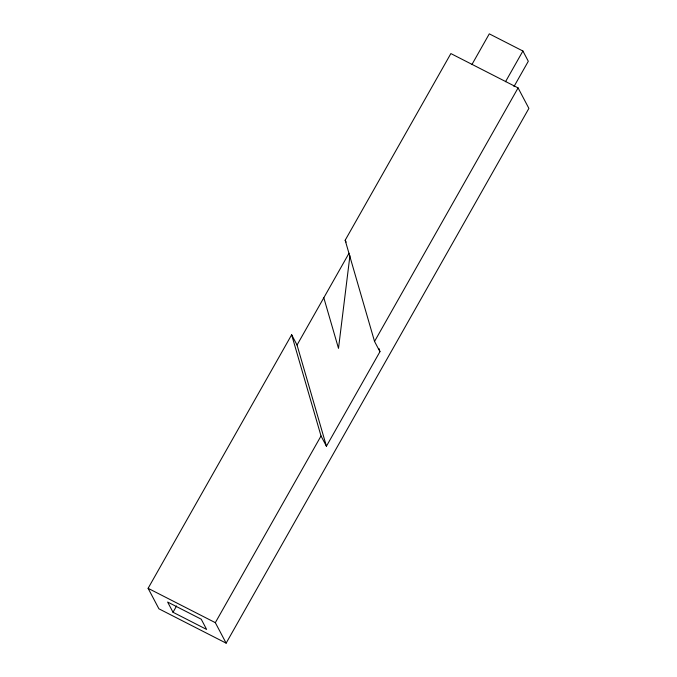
<?xml version="1.0" encoding="UTF-8"?>
<svg xmlns="http://www.w3.org/2000/svg" width="677" height="677" viewBox="0 0 677 677"><rect width="100%" height="100%" fill="white"/><g stroke="black" fill="none" stroke-linecap="round" stroke-linejoin="round"><path stroke-width="1.02" d="M349.933 255.703L338.5 348.359L323.809 297.762M379.949 351.685L374.542 341.436L345.168 240.25L450.865 53.568L518.083 87.908L528.889 108.396L226.135 643.15L158.917 608.809L148.111 588.321L291.652 334.785L297.051 345.033L326.424 446.219L379.949 351.685L379.069 348.647M297.051 345.033L349.01 253.249M471.911 64.56L489.293 33.85L522.906 51.02L528.305 61.269L513.987 86.554M173.016 612.27L167.617 602.031L201.221 619.201L206.629 629.441L173.016 612.27L176.595 605.949M505.516 81.731L522.906 51.02M226.135 643.15L215.328 622.662L321.025 435.971L291.652 334.785M374.542 341.436L518.083 87.908M148.111 588.321L215.328 622.662M345.168 240.25L346.15 242.112M321.025 435.971L326.424 446.219"/></g></svg>
